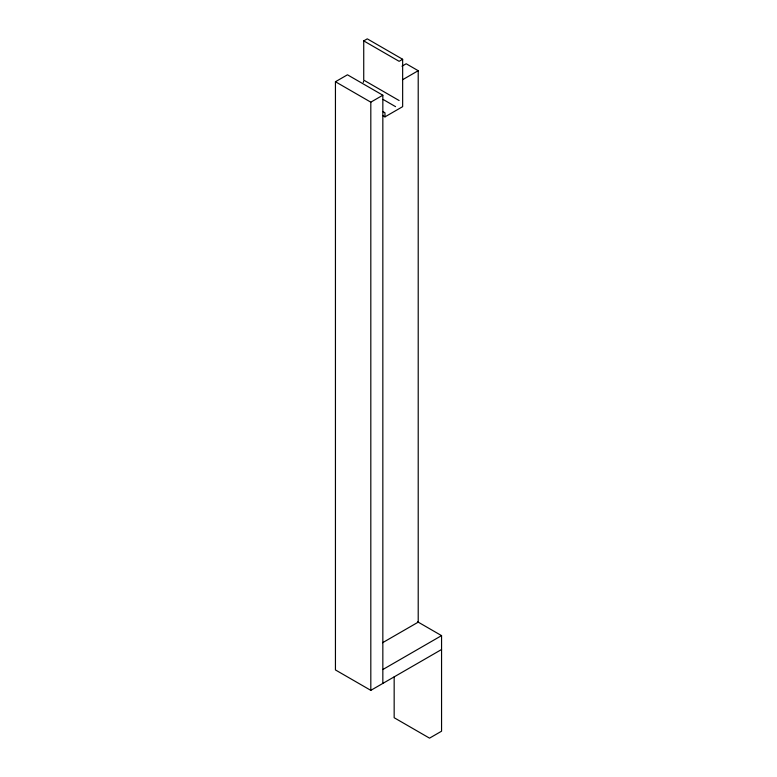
<?xml version="1.0" encoding="UTF-8"?>
<svg xmlns="http://www.w3.org/2000/svg" width="777" height="777" viewBox="0 0 777 777"><rect width="100%" height="100%" fill="white"/><g stroke="black" fill="none" stroke-linecap="round" stroke-linejoin="round"><path stroke-width="1.17" d="M363.267 82.42L363.617 81.235M399.116 100.524L363.733 80.109L363.733 40.89L367.278 38.85L402.651 59.275L402.651 106.653L384.965 116.871L382.886 115.666M441.559 649.514L370.814 690.355L335.441 669.939L335.441 81.74L347.465 74.796L382.838 95.221L382.838 683.41M402.651 59.275L399.116 61.315L363.733 40.89M401.991 66.191L406.186 63.763L418.211 70.707L418.211 622.144L382.566 642.725M402.486 79.788L418.211 70.707M335.441 81.74L370.814 102.166L382.838 95.221M382.838 669.531L441.559 635.625L441.559 731.206L429.535 738.15L394.162 717.725L394.162 676.884M383.09 99.446L395.571 106.653M382.886 111.577L384.965 112.782L384.965 116.871M417.628 621.804L441.559 635.625M370.814 102.166L370.814 690.355"/></g></svg>
